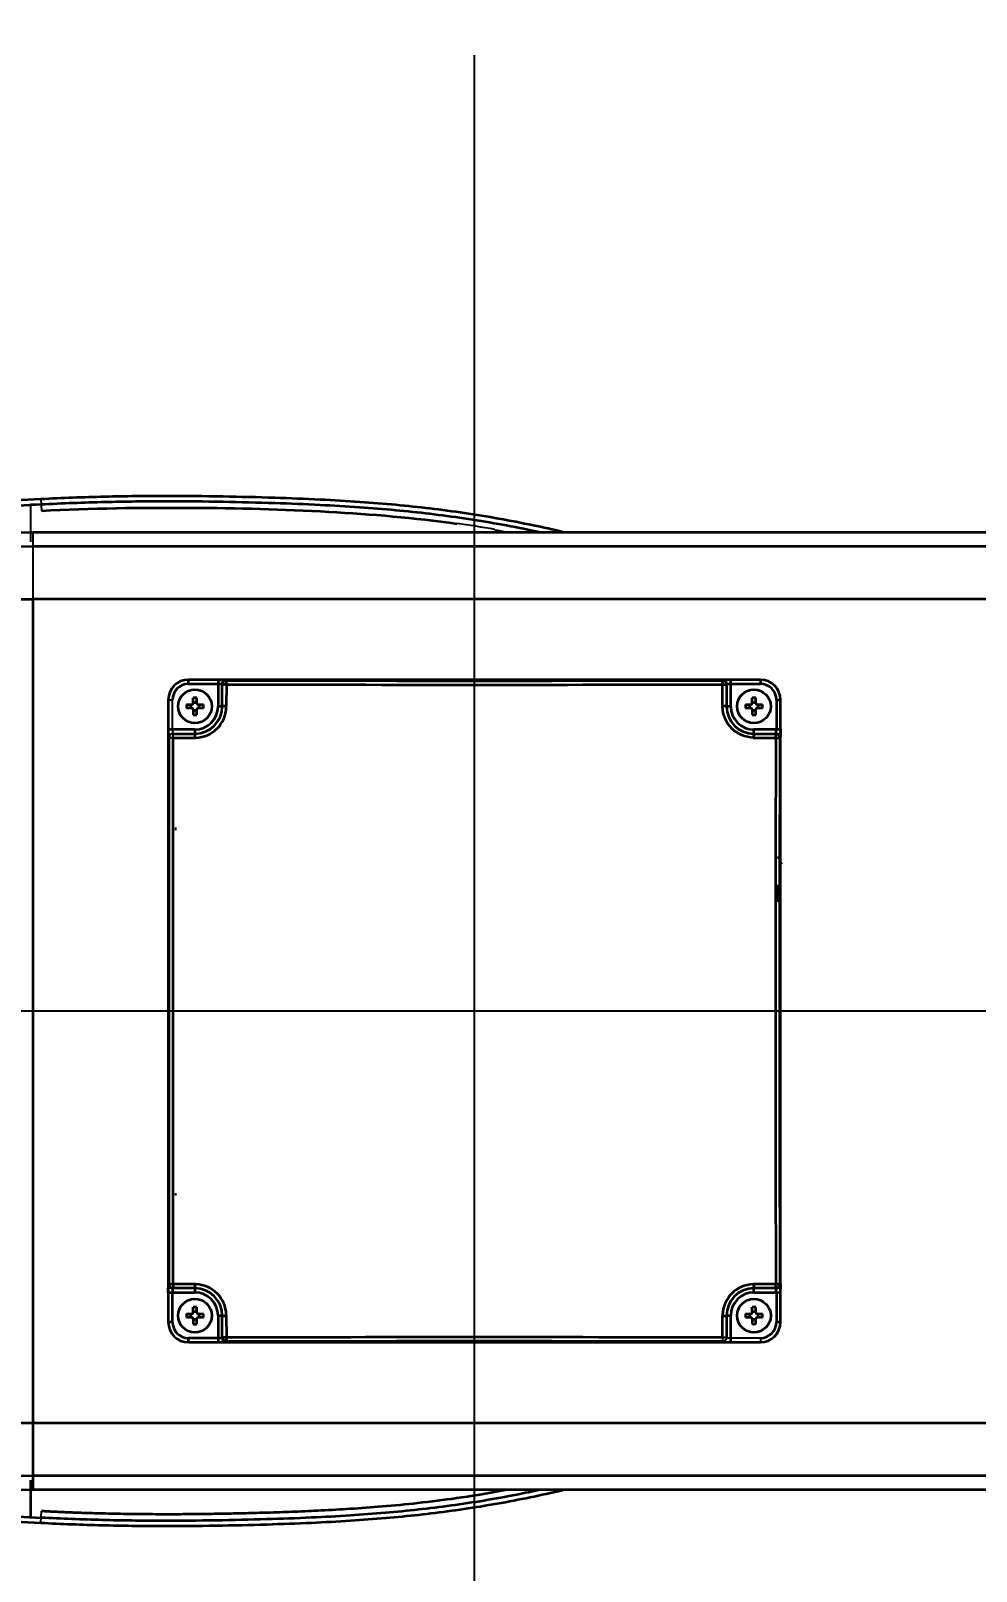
# Model space of a CAD drawing. Header units: millimetres. Extents: x 4086 to 8300, y 123 to 1549.
# Drawn here: x 6856.8 to 6907.4, y 1262 to 1344.5 of the extents above; entities that cross this region are included whole.
import ezdxf

# ---------------------------------------------------------------- set-up
doc = ezdxf.new("R2010")
doc.units = ezdxf.units.MM
doc.linetypes.add('PHANTOM', pattern=[0.8, 0.45, -0.05, 0.1, -0.05, 0.1, -0.05])
doc.layers.add('00_COMPONENTS', color=7, linetype='Continuous')
doc.layers.add('中心线', color=7, linetype='Continuous')
for name, color, linetype, lineweight in [('标注', 7, 'Continuous', 25), ('粗线', 7, 'PHANTOM', 35), ('粗线层', 7, 'Continuous', 35)]:
    doc.layers.add(name, color=color, linetype=linetype, lineweight=lineweight)
doc.styles.get("Standard").update_dxf_attribs({"font": 'simsun.ttc'})
doc.dimstyles.new('直径标注', dxfattribs={"dimtxt": 5, "dimasz": 5, "dimexe": 1.5, "dimexo": 0, "dimtad": 1, "dimtoh": 1, "dimdec": 0, "dimlfac": 10, "dimdsep": 46, "dimtxsty": 'Standard', "dimblk": '_FILLED', "dimcen": 0.09, "dimadec": 0, "dimazin": 0, "dimtol": 1, "dimtp": 0.001, "dimtm": 0.001, "dimtfac": 1, "dimtdec": 0, "dimtofl": 0, "dimtmove": 0, "dimatfit": 3, "dimldrblk": '_FILLED', "dimfxl": 1, "dimtolj": 1, "dimarcsym": 0})
doc.dimstyles.new('直线标注', dxfattribs={"dimtxt": 7, "dimasz": 3, "dimexe": 1.25, "dimexo": 0.625, "dimtad": 1, "dimlfac": 4, "dimdsep": 46, "dimtxsty": 'Standard', "dimcen": 2.5, "dimadec": 0, "dimazin": 0, "dimtm": 1e-09, "dimtfac": 1, "dimtmove": 0, "dimatfit": 3, "dimfxl": 1, "dimarcsym": 0})

# ---------------------------------------------------------------- blocks, each defined once
blk = doc.blocks.new('*D2412')
at = {"layer": 'Defpoints', "color": 0}
for p in [(6992.38, 1275.356), (6993.73, 1275.356), (6993.73, 1221.384)]:
    blk.add_point(p, dxfattribs=at)
at = {"layer": '标注', "color": 0, "linetype": 'Continuous', "lineweight": -2}
for p, q in [((6992.38, 1274.731), (6992.38, 1220.134)), ((6993.73, 1274.731), (6993.73, 1220.134)), ((6989.38, 1221.384), (6838.142, 1221.384)), ((6992.38, 1221.384), (6993.73, 1221.384)), ((6996.73, 1221.384), (6999.73, 1221.384))]:
    blk.add_line(p, q, dxfattribs=at)
at = {"layer": '标注', "color": 0}
for points in [[(6989.38, 1220.884), (6989.38, 1221.884), (6992.38, 1221.384)], [(6996.73, 1221.884), (6996.73, 1220.884), (6993.73, 1221.384)]]:
    blk.add_solid(points, dxfattribs=at)
at = {"layer": '标注', "color": 0, "insert": (6838.767, 1234.69), "char_height": 7, "attachment_point": 1}
blk.add_mtext('{\\fSource Han Sans CN Normal|b0|i0|c134|p2;%%C}6{\\H0.7x;\\S+0.012^  0;}{\\A1;\\C7;Through (locating hole\\C256;)}', dxfattribs=at)
blk = doc.blocks.new('_FILLED')
at = {"color": 0, "linetype": 'ByBlock'}
blk.add_solid([(0, 0), (-1, 0.143), (-1, -0.143)], dxfattribs=at)
blk = doc.blocks.new('*D2429')
at = {"layer": 'Defpoints', "color": 0}
for p in [(6807.452, 1312.759), (6806.958, 1312.204)]:
    blk.add_point(p, dxfattribs=at)
at = {"layer": '标注', "color": 0, "lineweight": -2}
for p in [(6810.774, 1316.495), (6906.571, 1346.269)]:
    blk.add_line(p, (6837.253, 1346.269), dxfattribs=at)
at = {"layer": '标注', "color": 0}
for p, q in [((6807.115, 1312.481), (6807.295, 1312.481)), ((6807.205, 1312.391), (6807.205, 1312.571))]:
    blk.add_line(p, q, dxfattribs=at)
at = {"layer": '标注', "color": 0, "linetype": 'ByBlock', "lineweight": -2, "xscale": 5, "yscale": 5, "zscale": 5, "rotation": 228.3520795856218}
blk.add_blockref('_FILLED', (6807.452, 1312.759), dxfattribs=at)
at = {"layer": '标注', "color": 0, "insert": (6872.225, 1351.117), "char_height": 5, "attachment_point": 5}
blk.add_mtext('\\A1;{\\H1.4x;8\\fSource Han Sans CN Normal|b0|i0|c134|p34;\\C0;×\\fSimSun|b0|i0|c134|p2;\\H1x;\\C256;M4 Depth 10}', dxfattribs=at)
blk = doc.blocks.new('*D2435')
at = {"layer": 'Defpoints', "color": 0}
for p in [(6992.805, 1309.058), (6993.305, 1307.804)]:
    blk.add_point(p, dxfattribs=at)
at = {"layer": '粗线层', "color": 0, "lineweight": -2}
for p in [(6820.467, 1370.053), (6990.953, 1313.703)]:
    blk.add_line(p, (6968.489, 1370.053), dxfattribs=at)
at = {"layer": '粗线层', "color": 0}
for p, q in [((6992.965, 1308.431), (6993.145, 1308.431)), ((6993.055, 1308.341), (6993.055, 1308.521))]:
    blk.add_line(p, q, dxfattribs=at)
at = {"layer": '粗线层', "color": 0, "linetype": 'ByBlock', "lineweight": -2, "xscale": 5, "yscale": 5, "zscale": 5, "rotation": 291.7352840088916}
blk.add_blockref('_FILLED', (6992.805, 1309.058), dxfattribs=at)
at = {"layer": '粗线层', "color": 0, "insert": (6893.961, 1377.018), "char_height": 5, "attachment_point": 5}
blk.add_mtext('\\A1;{\\fSource Han Sans CN Normal|b0|i0|c134|p2;\\H1.4x;%%C\\fSimSun|b0|i0|c134|p2;6}{\\H0.98x;\\S+0.012^  0;}{\\A1;\\H1.4x;\\C7;Through (locating hole\\C256;)}', dxfattribs=at)

msp = doc.modelspace()

# ---------------------------------------------------------------- linework, layer by layer
at = {"layer": '00_COMPONENTS', "linetype": 'Continuous'}
for p, q in [((6856.92995, 1314.0564), (6856.92995, 1317.6564)), ((6864.16564, 1308.66525), (6864.39063, 1308.66525)), ((6864.39063, 1307.0814), (6864.39063, 1308.66414)), ((6864.18953, 1306.6314), (6864.20603, 1306.6314)), ((6895.8643, 1274.49208), (6894.27995, 1274.49208)), ((6895.58348, 1275.24126), (6895.61645, 1275.24222)), ((6895.86381, 1274.49208), (6895.86381, 1274.26708)), ((6893.82995, 1274.30698), (6893.82995, 1274.29098))]:
    msp.add_line(p, q, dxfattribs=at)
for points in [[(6895.41845, 1275.24222), (6895.45142, 1275.24126), (6895.48443, 1275.24069), (6895.51745, 1275.2405)], [(6895.51745, 1275.2405), (6895.55048, 1275.24069), (6895.58348, 1275.24126)]]:
    msp.add_lwpolyline(points, dxfattribs=at)
for centre, radius, start, end in [((6872.48478, 1307.10067), 8.31924, 180.0024035, 181.3287328), ((6864.41403, 1306.63221), 0.22413, 90.0013551, 128.7923225), ((6864.32225, 1304.24621), 2.39199, 88.565574, 90.1387152), ((6893.94621, 1276.55819), 2.03482, 268.1261645, 270.0129185), ((6893.82591, 1274.54385), 0.23721, 283.1379262, 295.2820141), ((6893.83003, 1274.51604), 0.22505, 300.8236978, 327.0292876)]:
    msp.add_arc(centre, radius, start, end, dxfattribs=at)
for points, knots in [([(6864.18953, 1306.6314), (6864.16406, 1306.6314), (6864.19413, 1306.78039), (6864.16933, 1306.84069), (6864.16777, 1306.90776)], [0, 0, 0, 0, 0.27521803, 1, 1, 1, 1]), ([(6864.20603, 1306.6314), (6864.21433, 1306.63716), (6864.25475, 1306.63325), (6864.28964, 1306.63811), (6864.31646, 1306.6382)], [0, 0, 0, 0, 0.27365205, 1, 1, 1, 1]), ([(6864.23613, 1306.7439), (6864.23613, 1306.73317), (6864.24196, 1306.70863), (6864.25545, 1306.68779), (6864.26395, 1306.67696)], [0, 0, 0, 0, 0.43817507, 1, 1, 1, 1]), ([(6864.39064, 1307.0814), (6864.39064, 1307.02832), (6864.40603, 1306.97686), (6864.39156, 1306.8564), (6864.41422, 1306.8564)], [0, 0, 0, 0, 0.70083579, 1, 1, 1, 1]), ([(6864.42177, 1306.63952), (6864.42183, 1306.68004), (6864.44053, 1306.72257), (6864.40413, 1306.8276), (6864.42634, 1306.8276)], [0, 0, 0, 0, 0.64604244, 1, 1, 1, 1]), ([(6864.42634, 1306.8276), (6864.42853, 1306.8276), (6864.4259, 1306.81304), (6864.42861, 1306.80721), (6864.42897, 1306.80024)], [0, 0, 0, 0, 0.2394127, 1, 1, 1, 1]), ([(6893.83732, 1274.52197), (6893.8372, 1274.48311), (6893.82793, 1274.4251), (6893.84523, 1274.35786), (6893.83345, 1274.33916)], [0, 0, 0, 0, 0.63738421, 1, 1, 1, 1]), ([(6894.05495, 1274.53167), (6894.05495, 1274.52264), (6893.99731, 1274.53248), (6893.97393, 1274.52341), (6893.94667, 1274.52337)], [0, 0, 0, 0, 0.24881906, 1, 1, 1, 1]), ([(6894.04458, 1274.44888), (6894.04011, 1274.4356), (6894.02675, 1274.4091), (6894.00016, 1274.39408), (6893.98607, 1274.39056)], [0, 0, 0, 0, 0.4909125, 1, 1, 1, 1]), ([(6894.05338, 1274.49341), (6894.05266, 1274.48579), (6894.05065, 1274.47075), (6894.04697, 1274.45599), (6894.04458, 1274.44888)], [0, 0, 0, 0, 0.50477054, 1, 1, 1, 1]), ([(6894.05495, 1274.53167), (6894.05495, 1274.5254), (6894.05476, 1274.51263), (6894.05399, 1274.49988), (6894.05338, 1274.49341)], [0, 0, 0, 0, 0.49129991, 1, 1, 1, 1]), ([(6894.05495, 1274.51567), (6894.05495, 1274.49301), (6894.17542, 1274.50748), (6894.22687, 1274.49208), (6894.27995, 1274.49208)], [0, 0, 0, 0, 0.29916419, 1, 1, 1, 1]), ([(6893.87983, 1274.31285), (6893.87161, 1274.31094), (6893.85506, 1274.30801), (6893.83828, 1274.30698), (6893.82995, 1274.30698)], [0, 0, 0, 0, 0.50307491, 1, 1, 1, 1]), ([(6893.86467, 1274.28189), (6893.85597, 1274.28298), (6893.84713, 1274.28525), (6893.82995, 1274.28767), (6893.82995, 1274.29098)], [0, 0, 0, 0, 0.72598476, 1, 1, 1, 1]), ([(6893.83345, 1274.33916), (6893.8326, 1274.33781), (6893.83224, 1274.35386), (6893.8316, 1274.3561), (6893.83132, 1274.36225)], [0, 0, 0, 0, 0.20517081, 1, 1, 1, 1]), ([(6894.29888, 1274.26698), (6894.25387, 1274.26698), (6894.10914, 1274.26902), (6893.96372, 1274.2694), (6893.86467, 1274.28189)], [0, 0, 0, 0, 0.3107552, 1, 1, 1, 1]), ([(6893.96992, 1274.35575), (6893.9634, 1274.35057), (6893.94962, 1274.34096), (6893.93484, 1274.33297), (6893.92722, 1274.32936)], [0, 0, 0, 0, 0.49688106, 1, 1, 1, 1]), ([(6893.98607, 1274.39056), (6893.98317, 1274.38984), (6893.97711, 1274.38864), (6893.97097, 1274.38799), (6893.9678, 1274.38778)], [0, 0, 0, 0, 0.48408519, 1, 1, 1, 1])]:
    msp.add_open_spline(points, degree=3, knots=knots, dxfattribs=at)
for points in [[(6864.18953, 1306.6314), (6864.18953, 1306.69627), (6864.22305, 1306.76627), (6864.27362, 1306.8069)], [(6864.43072, 1306.8564), (6864.3558, 1306.8564), (6864.23613, 1306.81882), (6864.23613, 1306.7439)], [(6894.05495, 1274.51567), (6894.05495, 1274.47322), (6894.04192, 1274.42917), (6894.01883, 1274.39356)], [(6893.94534, 1274.32278), (6893.91108, 1274.30234), (6893.86985, 1274.29098), (6893.82995, 1274.29098)]]:
    msp.add_open_spline(points, degree=3, dxfattribs=at)
at = {"layer": '中心线'}
for p, q in [((6880.55495, 1244.68529), (6880.55495, 1343.18755)), ((6726.11978, 1292.0064), (7085.08608, 1292.0064))]:
    msp.add_line(p, q, dxfattribs=at)
at = {"layer": '中心线', "linetype": 'Continuous'}
for p, q in [((6856.80582, 1317.12936), (6856.80582, 1319.11285)), ((6857.34758, 1319.4116), (6857.37995, 1318.79381)), ((6879.60568, 1318.11907), (6879.60405, 1318.10145)), ((6881.64599, 1317.77564), (6881.64597, 1317.79359)), ((6896.7755, 1300.28184), (6897.01579, 1299.86565)), ((6896.7789, 1297.8564), (6896.7789, 1298.7564)), ((6857.34758, 1264.60119), (6857.37995, 1265.21899))]:
    msp.add_line(p, q, dxfattribs=at)
msp.add_arc((6871.28334, 1259.39285), 59.31299, 79.938188, 81.9340707, dxfattribs=at)
for points in [[(6857.36166, 1319.13404), (6857.26915, 1319.12919), (6857.08374, 1319.13138), (6856.89834, 1319.13357), (6856.80582, 1319.12873)], [(6881.64596, 1317.77564), (6881.86353, 1317.73705), (6882.0809, 1317.69729), (6882.29806, 1317.6564)], [(6864.57827, 1301.6949), (6864.57675, 1301.73877), (6864.57522, 1301.78272), (6864.57674, 1301.82659)], [(6864.57827, 1282.1199), (6864.57675, 1282.16377), (6864.57522, 1282.20772), (6864.57674, 1282.25159)], [(6856.80582, 1264.88407), (6856.89834, 1264.87923), (6857.08374, 1264.88142), (6857.26915, 1264.88361), (6857.36166, 1264.87876)]]:
    msp.add_open_spline(points, degree=3, dxfattribs=at)
at = {"layer": '粗线', "linetype": 'Continuous'}
for p, q in [((6857.34757, 1319.41161), (6754.07258, 1313.99919)), ((6778.86658, 1315.02822), (6857.36166, 1319.14198)), ((6855.77177, 1317.63618), (6856.92995, 1317.6564)), ((6856.92995, 1317.6564), (6989.45495, 1317.6564)), ((6856.25103, 1316.88631), (6856.92995, 1316.89755)), ((6856.92995, 1316.89755), (6988.6961, 1316.89755)), ((6856.25103, 1314.05149), (6856.92995, 1314.0564)), ((6987.42995, 1314.0564), (6856.92995, 1314.0564)), ((6856.92995, 1269.95885), (6856.92995, 1314.05395)), ((6865.24562, 1309.52072), (6866.82995, 1309.52072)), ((6895.86423, 1309.74572), (6865.24573, 1309.74572)), ((6865.2461, 1309.52072), (6865.2461, 1309.74572)), ((6866.82995, 1309.74572), (6866.82995, 1308.3189)), ((6867.05495, 1308.3189), (6867.05495, 1309.48113)), ((6867.27339, 1309.49083), (6867.27179, 1308.32334)), ((6867.27995, 1309.70582), (6867.27995, 1309.72182)), ((6893.82995, 1309.72182), (6893.82995, 1309.70582)), ((6893.83811, 1308.32423), (6893.83652, 1309.49083)), ((6894.05495, 1309.48113), (6894.05495, 1308.3189)), ((6894.27995, 1308.3189), (6894.27995, 1309.74572)), ((6894.27995, 1309.52072), (6895.86404, 1309.52072)), ((6895.86381, 1309.74572), (6895.86381, 1309.52072)), ((6864.16564, 1308.66533), (6864.16554, 1276.91248)), ((6865.14077, 1308.4179), (6865.42595, 1308.4179)), ((6865.37934, 1308.2199), (6865.37934, 1308.4179)), ((6865.52642, 1308.77154), (6865.49345, 1308.77058)), ((6865.49345, 1308.4854), (6865.49345, 1308.77058)), ((6865.49345, 1308.53201), (6865.69145, 1308.53201)), ((6865.69145, 1308.4854), (6865.69145, 1308.77058)), ((6865.75895, 1308.4179), (6866.04414, 1308.4179)), ((6865.80556, 1308.4179), (6865.80556, 1308.2199)), ((6866.04509, 1308.38493), (6866.04414, 1308.4179)), ((6867.05495, 1308.3189), (6866.82995, 1308.3189)), ((6894.27995, 1308.3189), (6894.05495, 1308.3189)), ((6895.06577, 1308.4179), (6895.35095, 1308.4179)), ((6895.30434, 1308.2199), (6895.30434, 1308.4179)), ((6895.45142, 1308.77154), (6895.41845, 1308.77058)), ((6895.41845, 1308.4854), (6895.41845, 1308.77058)), ((6895.41845, 1308.53201), (6895.61645, 1308.53201)), ((6895.61645, 1308.4854), (6895.61645, 1308.77058)), ((6895.68395, 1308.4179), (6895.96914, 1308.4179)), ((6895.73056, 1308.4179), (6895.73056, 1308.2199)), ((6895.97009, 1308.38493), (6895.96914, 1308.4179)), ((6896.71927, 1308.66555), (6896.71927, 1307.0814)), ((6896.71927, 1308.66525), (6896.94427, 1308.66525)), ((6896.94427, 1275.34748), (6896.94427, 1308.6654)), ((6865.13982, 1308.25287), (6865.14077, 1308.2199)), ((6865.42595, 1308.2199), (6865.14077, 1308.2199)), ((6865.49345, 1308.1524), (6865.49345, 1307.86722)), ((6865.69145, 1308.10579), (6865.49345, 1308.10579)), ((6865.65848, 1307.86626), (6865.69145, 1307.86722)), ((6865.69145, 1307.86722), (6865.69145, 1308.1524)), ((6866.04414, 1308.2199), (6865.75895, 1308.2199)), ((6895.06482, 1308.25287), (6895.06577, 1308.2199)), ((6895.35095, 1308.2199), (6895.06577, 1308.2199)), ((6895.41845, 1308.1524), (6895.41845, 1307.86722)), ((6895.61645, 1308.10579), (6895.41845, 1308.10579)), ((6895.58348, 1307.86626), (6895.61645, 1307.86722)), ((6895.61645, 1307.86722), (6895.61645, 1308.1524)), ((6895.96914, 1308.2199), (6895.68395, 1308.2199)), ((6865.59245, 1307.0814), (6864.16564, 1307.0814)), ((6864.42177, 1306.63952), (6865.58414, 1306.63952)), ((6864.43072, 1306.8564), (6865.59245, 1306.8564)), ((6865.59245, 1307.0814), (6865.59245, 1306.8564)), ((6895.51745, 1306.8564), (6895.51745, 1307.0814)), ((6896.94427, 1307.0814), (6895.51745, 1307.0814)), ((6895.51745, 1306.8564), (6896.67918, 1306.8564)), ((6895.52576, 1306.63952), (6896.68814, 1306.63952)), ((6896.90388, 1306.6314), (6896.92037, 1306.6314)), ((6864.16548, 1276.9314), (6864.16564, 1275.34748)), ((6864.16564, 1276.9314), (6865.59245, 1276.9314)), ((6864.20603, 1277.3814), (6864.18953, 1277.3814)), ((6864.39064, 1275.34724), (6864.39064, 1276.9314)), ((6865.58414, 1277.37328), (6864.42177, 1277.37328)), ((6865.59245, 1277.1564), (6864.43072, 1277.1564)), ((6865.59245, 1277.1564), (6865.59245, 1276.9314)), ((6895.51745, 1276.9314), (6895.51745, 1277.1564)), ((6896.67918, 1277.1564), (6895.51745, 1277.1564)), ((6895.51745, 1276.9314), (6896.94427, 1276.9314)), ((6896.68814, 1277.37328), (6895.52576, 1277.37328)), ((6896.71927, 1276.9314), (6896.71927, 1275.34865)), ((6896.92037, 1277.3814), (6896.90388, 1277.3814)), ((6865.52642, 1276.14654), (6865.49345, 1276.14558)), ((6865.49345, 1275.8604), (6865.49345, 1276.14558)), ((6865.69145, 1275.8604), (6865.69145, 1276.14558)), ((6895.45142, 1276.14654), (6895.41845, 1276.14558)), ((6895.41845, 1275.8604), (6895.41845, 1276.14558)), ((6895.61645, 1275.8604), (6895.61645, 1276.14558)), ((6864.39064, 1275.34754), (6864.16564, 1275.34754)), ((6865.13982, 1275.62787), (6865.14077, 1275.5949)), ((6865.14077, 1275.7929), (6865.42595, 1275.7929)), ((6865.42595, 1275.5949), (6865.14077, 1275.5949)), ((6865.37934, 1275.5949), (6865.37934, 1275.7929)), ((6865.49345, 1275.90701), (6865.69145, 1275.90701)), ((6865.49345, 1275.5274), (6865.49345, 1275.24222)), ((6865.69145, 1275.48079), (6865.49345, 1275.48079)), ((6865.69145, 1275.24222), (6865.69145, 1275.5274)), ((6865.75895, 1275.7929), (6866.04414, 1275.7929)), ((6866.04414, 1275.5949), (6865.75895, 1275.5949)), ((6865.80556, 1275.7929), (6865.80556, 1275.5949)), ((6866.04509, 1275.75993), (6866.04414, 1275.7929)), ((6866.82995, 1275.6939), (6866.82995, 1274.26708)), ((6866.82995, 1275.6939), (6867.05495, 1275.6939)), ((6867.05495, 1274.53167), (6867.05495, 1275.6939)), ((6867.27179, 1275.68945), (6867.27339, 1274.52197)), ((6893.83652, 1274.52197), (6893.83811, 1275.68946)), ((6894.05495, 1275.6939), (6894.05495, 1274.53167)), ((6894.05495, 1275.6939), (6894.27995, 1275.6939)), ((6894.27995, 1274.26708), (6894.27995, 1275.6939)), ((6895.06482, 1275.62787), (6895.06577, 1275.5949)), ((6895.06577, 1275.7929), (6895.35095, 1275.7929)), ((6895.35095, 1275.5949), (6895.06577, 1275.5949)), ((6895.30434, 1275.5949), (6895.30434, 1275.7929)), ((6895.41845, 1275.90701), (6895.61645, 1275.90701)), ((6895.41845, 1275.5274), (6895.41845, 1275.24222)), ((6895.61645, 1275.48079), (6895.41845, 1275.48079)), ((6895.61645, 1275.24222), (6895.61645, 1275.5274)), ((6895.68395, 1275.7929), (6895.96914, 1275.7929)), ((6895.96914, 1275.5949), (6895.68395, 1275.5949)), ((6895.73056, 1275.7929), (6895.73056, 1275.5949)), ((6895.97009, 1275.75993), (6895.96914, 1275.7929)), ((6896.94427, 1275.34754), (6896.71927, 1275.34754)), ((6866.82995, 1274.49208), (6865.24584, 1274.49208)), ((6865.2461, 1274.26708), (6865.2461, 1274.49208)), ((6865.65848, 1275.24126), (6865.69145, 1275.24222)), ((6865.24573, 1274.26708), (6895.86418, 1274.26708)), ((6867.27995, 1274.29098), (6867.27995, 1274.30698)), ((6754.07258, 1270.01361), (6857.34757, 1264.60119)), ((6856.25102, 1269.95885), (6856.92995, 1269.95885)), ((6856.92995, 1266.3564), (6856.92995, 1269.9564)), ((6856.92995, 1269.9564), (6987.42995, 1269.9564)), ((6777.05863, 1269.0791), (6857.36166, 1264.87082)), ((6856.25103, 1267.12649), (6856.92995, 1267.11525)), ((6988.6961, 1267.11525), (6856.92995, 1267.11525)), ((6855.77178, 1266.37662), (6856.92995, 1266.3564)), ((6856.80582, 1264.89995), (6856.80582, 1266.88344)), ((6989.45495, 1266.3564), (6856.92995, 1266.3564))]:
    msp.add_line(p, q, dxfattribs=at)
for points in [[(6865.14077, 1308.4179), (6865.13982, 1308.38493), (6865.13924, 1308.35192), (6865.13905, 1308.3189)], [(6865.13905, 1308.3189), (6865.13924, 1308.28588), (6865.13982, 1308.25287)], [(6865.59245, 1308.7723), (6865.55943, 1308.77211), (6865.52642, 1308.77154)], [(6865.69145, 1308.77058), (6865.65848, 1308.77154), (6865.62548, 1308.77211), (6865.59245, 1308.7723)], [(6866.04414, 1308.2199), (6866.04509, 1308.25287), (6866.04566, 1308.28588), (6866.04585, 1308.3189)], [(6866.04585, 1308.3189), (6866.04566, 1308.35192), (6866.04509, 1308.38493)], [(6895.06577, 1308.4179), (6895.06482, 1308.38493), (6895.06424, 1308.35192), (6895.06405, 1308.3189)], [(6895.06405, 1308.3189), (6895.06424, 1308.28588), (6895.06482, 1308.25287)], [(6895.51745, 1308.7723), (6895.48443, 1308.77211), (6895.45142, 1308.77154)], [(6895.61645, 1308.77058), (6895.58348, 1308.77154), (6895.55048, 1308.77211), (6895.51745, 1308.7723)], [(6895.96914, 1308.2199), (6895.97009, 1308.25287), (6895.97066, 1308.28588), (6895.97085, 1308.3189)], [(6895.97085, 1308.3189), (6895.97066, 1308.35192), (6895.97009, 1308.38493)], [(6865.49345, 1307.86722), (6865.52642, 1307.86626), (6865.55943, 1307.86569), (6865.59245, 1307.8655)], [(6865.59245, 1307.8655), (6865.62548, 1307.86569), (6865.65848, 1307.86626)], [(6895.41845, 1307.86722), (6895.45142, 1307.86626), (6895.48443, 1307.86569), (6895.51745, 1307.8655)], [(6895.51745, 1307.8655), (6895.55048, 1307.86569), (6895.58348, 1307.86626)], [(6865.59245, 1276.1473), (6865.55943, 1276.14711), (6865.52642, 1276.14654)], [(6865.69145, 1276.14558), (6865.65848, 1276.14654), (6865.62548, 1276.14711), (6865.59245, 1276.1473)], [(6895.51745, 1276.1473), (6895.48443, 1276.14711), (6895.45142, 1276.14654)], [(6895.61645, 1276.14558), (6895.58348, 1276.14654), (6895.55048, 1276.14711), (6895.51745, 1276.1473)], [(6865.14077, 1275.7929), (6865.13982, 1275.75993), (6865.13924, 1275.72692), (6865.13905, 1275.6939)], [(6865.13905, 1275.6939), (6865.13924, 1275.66088), (6865.13982, 1275.62787)], [(6866.04414, 1275.5949), (6866.04509, 1275.62787), (6866.04566, 1275.66088), (6866.04585, 1275.6939)], [(6866.04585, 1275.6939), (6866.04566, 1275.72692), (6866.04509, 1275.75993)], [(6895.06577, 1275.7929), (6895.06482, 1275.75993), (6895.06424, 1275.72692), (6895.06405, 1275.6939)], [(6895.06405, 1275.6939), (6895.06424, 1275.66088), (6895.06482, 1275.62787)], [(6895.96914, 1275.5949), (6895.97009, 1275.62787), (6895.97066, 1275.66088), (6895.97085, 1275.6939)], [(6895.97085, 1275.6939), (6895.97066, 1275.72692), (6895.97009, 1275.75993)], [(6865.49345, 1275.24222), (6865.52642, 1275.24126), (6865.55943, 1275.24069), (6865.59245, 1275.2405)], [(6865.59245, 1275.2405), (6865.62548, 1275.24069), (6865.65848, 1275.24126)]]:
    msp.add_lwpolyline(points, dxfattribs=at)
for centre in [(6865.59245, 1308.3189), (6895.51745, 1308.3189), (6865.59245, 1275.6939), (6895.51745, 1275.6939)]:
    msp.add_circle(centre, 0.9, dxfattribs=at)
for centre, radius, start, end in [((6865.24667, 1308.66473), 1.08104, 90.0498762, 179.9681879), ((6865.24667, 1308.66472), 0.85606, 90.0700994, 180.0393338), ((6867.27988, 1309.49676), 0.22505, 120.8236978, 147.0293134), ((6867.16369, 1307.45451), 2.03493, 88.1262135, 90.0128708), ((6880.55495, 9016.91421), 7707.43482, 269.90126103, 270.09873897), ((6880.55502, 9013.04356), 7703.34917, 269.901263016, 270.098736046), ((6891.19532, 1309.58976), 2.64081, 358.7069405, 0.1317283), ((6893.83076, 1309.49732), 0.22413, 0.0009334, 38.7923225), ((6894.29922, 1301.42657), 8.31924, 90.0024035, 91.3287328), ((6895.86324, 1308.66472), 0.85606, 0.055338, 89.9466874), ((6895.86324, 1308.66473), 1.08104, 0.0354932, 89.9474117), ((6865.42595, 1308.4854), 0.0675, 270, 0), ((6865.59245, 1308.3189), 1.4625, 270, 0), ((6865.59245, 1308.3189), 1.2375, 270, 0), ((6865.58413, 1308.32797), 1.68846, 271.420223, 358.551585), ((6865.75895, 1308.4854), 0.0675, 180, 270), ((6865.57268, 1308.32793), 1.6999, 358.5627666, 359.845388), ((6895.62172, 1308.33626), 1.78365, 180.3867338, 181.6357734), ((6895.51745, 1308.3189), 1.4625, 180, 270), ((6895.51745, 1308.3189), 1.2375, 180, 270), ((6895.35095, 1308.4854), 0.0675, 270, 0), ((6895.68395, 1308.4854), 0.0675, 180, 270), ((6865.42595, 1308.1524), 0.0675, 0, 90), ((6865.75895, 1308.1524), 0.0675, 90, 180), ((6895.35095, 1308.1524), 0.0675, 0, 90), ((6895.68395, 1308.1524), 0.0675, 90, 180), ((-840.66526, 1292.0064), 7704.88517, 359.891244157, 0.108755843), ((-844.72732, 1292.0064), 7709.16298, 359.891244153, 0.108755847), ((6865.58417, 1308.33836), 1.69885, 269.9952529, 271.4104155), ((6895.54202, 1308.47633), 1.83688, 268.1871649, 269.5044707), ((14605.83722, 1292.0064), 7709.16297, 179.891244153, 180.108755847), ((6894.4763, 1306.74783), 2.21053, 358.2821406, 0.0189153), ((6896.69532, 1306.63148), 0.22505, 30.8236978, 57.402815), ((14601.77513, 1292.0064), 7704.88513, 179.891244157, 180.108755843), ((6864.41459, 1277.38132), 0.22505, 210.8236978, 237.402815), ((6865.58416, 1275.67282), 1.70047, 88.5907696, 90.0046413), ((6865.59245, 1275.6939), 1.4625, 0, 90), ((6865.59245, 1275.6939), 1.2375, 0, 90), ((6865.58413, 1275.68483), 1.68846, 1.4481489, 88.5797281), ((6895.52577, 1275.68483), 1.68846, 91.4202222, 178.5515844), ((6895.51745, 1275.6939), 1.4625, 90, 180), ((6895.51745, 1275.6939), 1.2375, 90, 180), ((6895.52574, 1275.67444), 1.69885, 89.995237, 91.4104147), ((6894.4763, 1277.26497), 2.21053, 359.9810847, 1.7178594), ((6896.69587, 1277.38059), 0.22413, 270.0013551, 308.7923225), ((6896.78766, 1279.76659), 2.39199, 268.565574, 270.1387152), ((6888.62512, 1276.91213), 8.31924, 0.0024035, 1.3287328), ((6865.24667, 1275.34807), 1.08104, 180.0313722, 269.9503761), ((6865.24667, 1275.34808), 0.85607, 180.0567042, 269.9445118), ((6865.42595, 1275.8604), 0.0675, 270, 0), ((6865.42595, 1275.5274), 0.0675, 0, 90), ((6865.75895, 1275.8604), 0.0675, 180, 270), ((6865.75895, 1275.5274), 0.0675, 90, 180), ((6865.57446, 1275.68488), 1.69813, 0.1542716, 1.4384551), ((6895.53722, 1275.68487), 1.6999, 178.562766, 179.845362), ((6895.35095, 1275.8604), 0.0675, 270, 0), ((6895.35095, 1275.5274), 0.0675, 0, 90), ((6895.68395, 1275.8604), 0.0675, 180, 270), ((6895.68395, 1275.5274), 0.0675, 90, 180), ((6895.86324, 1275.34807), 1.08104, 270.0496399, 359.9686629), ((6895.86323, 1275.34808), 0.85607, 270.0714066, 0.03789), ((6867.27914, 1274.51548), 0.22413, 180.0008871, 218.7923225), ((6880.55495, -6432.90142), 7707.43483, 89.90126103, 90.09873897), ((6869.91463, 1274.42304), 2.64085, 178.7069336, 180.1317236), ((6866.81068, 1282.58624), 8.31925, 270.0024031, 271.3287313), ((6867.284, 1274.54385), 0.23721, 244.7180137, 256.8621299), ((6880.55489, -6429.03076), 7703.34917, 89.901263016, 90.098736046)]:
    msp.add_arc(centre, radius, start, end, dxfattribs=at)
for points, knots in [([(6885.29663, 1317.6564), (6884.76413, 1317.78008), (6883.62504, 1318.03168), (6881.87033, 1318.37352), (6880.03457, 1318.67391), (6878.19322, 1318.91697), (6876.32406, 1319.11278), (6874.36195, 1319.27062), (6872.20353, 1319.39719), (6869.76182, 1319.49245), (6867.00845, 1319.56134), (6863.97328, 1319.5916), (6860.72063, 1319.55486), (6858.48808, 1319.47138), (6857.34757, 1319.41161)], [0.320535887, 0.320535887, 0.320535887, 0.320535887, 0.360207756, 0.405186431, 0.450254378, 0.495180729, 0.539955679, 0.586630508, 0.638020958, 0.696853038, 0.763955676, 0.837893999, 0.917118109, 1, 1, 1, 1]), ([(6857.36159, 1319.14197), (6858.49945, 1319.20161), (6860.72705, 1319.28491), (6863.97329, 1319.32158), (6867.00361, 1319.29137), (6869.75348, 1319.22257), (6872.19073, 1319.12747), (6874.34345, 1319.00123), (6876.29934, 1318.84389), (6878.16166, 1318.64879), (6879.99519, 1318.40676), (6881.82257, 1318.10774), (6883.176, 1317.84408), (6883.91998, 1317.68647), (6884.05985, 1317.6564)], [0, 0, 0, 0, 0.082884365, 0.162108261, 0.236046385, 0.303148842, 0.361980763, 0.413371074, 0.460045778, 0.504820606, 0.549746836, 0.594814662, 0.639793216, 0.650214869, 0.650214869, 0.650214869, 0.650214869]), ([(6857.37995, 1318.79381), (6860.04761, 1318.93362), (6865.18191, 1319.00905), (6872.59988, 1318.82048), (6877.33896, 1318.42293), (6879.60493, 1318.10133)], [0, 0, 0, 0, 0.36002072, 0.69154897, 1, 1, 1, 1]), ([(6866.81103, 1309.74582), (6866.85604, 1309.74582), (6867.00077, 1309.74378), (6867.14619, 1309.7434), (6867.24523, 1309.73091)], [0, 0, 0, 0, 0.31075521, 1, 1, 1, 1]), ([(6867.05495, 1309.49713), (6867.05495, 1309.51979), (6866.93449, 1309.50532), (6866.88304, 1309.52071), (6866.82995, 1309.52071)], [0, 0, 0, 0, 0.29916419, 1, 1, 1, 1]), ([(6867.05495, 1309.48113), (6867.05495, 1309.49016), (6867.11259, 1309.48032), (6867.13597, 1309.48939), (6867.16323, 1309.48943)], [0, 0, 0, 0, 0.2488189, 1, 1, 1, 1]), ([(6867.0851, 1309.59348), (6867.0851, 1309.58276), (6867.09094, 1309.55825), (6867.10444, 1309.53744), (6867.11295, 1309.52663)], [0, 0, 0, 0, 0.43802432, 1, 1, 1, 1]), ([(6867.24523, 1309.73091), (6867.25394, 1309.72982), (6867.26277, 1309.72755), (6867.27995, 1309.72513), (6867.27995, 1309.72182)], [0, 0, 0, 0, 0.72598491, 1, 1, 1, 1]), ([(6867.27258, 1309.49083), (6867.2727, 1309.52969), (6867.28197, 1309.5877), (6867.26468, 1309.65494), (6867.27646, 1309.67364)], [0, 0, 0, 0, 0.63738425, 1, 1, 1, 1]), ([(6867.27646, 1309.67364), (6867.2773, 1309.67499), (6867.27767, 1309.65894), (6867.2783, 1309.6567), (6867.27858, 1309.65055)], [0, 0, 0, 0, 0.20517075, 1, 1, 1, 1]), ([(6893.82995, 1309.72182), (6893.82995, 1309.74729), (6893.97895, 1309.71722), (6894.03925, 1309.74203), (6894.10631, 1309.74358)], [0, 0, 0, 0, 0.27521791, 1, 1, 1, 1]), ([(6893.82995, 1309.70582), (6893.8353, 1309.69733), (6893.83145, 1309.65755), (6893.83603, 1309.62255), (6893.83612, 1309.59583)], [0, 0, 0, 0, 0.2729543, 1, 1, 1, 1]), ([(6893.83732, 1309.49083), (6893.87797, 1309.49078), (6893.92066, 1309.47215), (6894.02602, 1309.50818), (6894.02602, 1309.48589)], [0, 0, 0, 0, 0.64581412, 1, 1, 1, 1]), ([(6893.94245, 1309.67572), (6893.93172, 1309.67572), (6893.90719, 1309.66989), (6893.88634, 1309.6564), (6893.87552, 1309.64791)], [0, 0, 0, 0, 0.43817504, 1, 1, 1, 1]), ([(6894.02602, 1309.48589), (6894.02602, 1309.48368), (6894.01148, 1309.48608), (6894.0056, 1309.48342), (6893.99862, 1309.48304)], [0, 0, 0, 0, 0.23990185, 1, 1, 1, 1]), ([(6894.27995, 1309.52071), (6894.22687, 1309.52071), (6894.17542, 1309.50532), (6894.05495, 1309.51979), (6894.05495, 1309.49713)], [0, 0, 0, 0, 0.70083579, 1, 1, 1, 1]), ([(6867.27258, 1308.32796), (6867.22114, 1308.32789), (6867.17385, 1308.30657), (6867.05495, 1308.34011), (6867.05495, 1308.3189)], [0, 0, 0, 0, 0.70807973, 1, 1, 1, 1]), ([(6894.05495, 1308.3189), (6894.05495, 1308.34011), (6893.93605, 1308.30657), (6893.88877, 1308.32789), (6893.83732, 1308.32796)], [0, 0, 0, 0, 0.29192031, 1, 1, 1, 1]), ([(6895.48391, 1306.64037), (6895.06646, 1306.65359), (6894.206, 1307.00692), (6893.85072, 1307.86795), (6893.8388, 1308.28535)], [0, 0, 0, 0, 0.5000507, 1, 1, 1, 1]), ([(6865.59245, 1306.8564), (6865.57135, 1306.8564), (6865.60582, 1306.73784), (6865.58421, 1306.6908), (6865.58414, 1306.63952)], [0, 0, 0, 0, 0.29157213, 1, 1, 1, 1]), ([(6895.52576, 1306.63952), (6895.52569, 1306.6908), (6895.50409, 1306.73784), (6895.53856, 1306.8564), (6895.51745, 1306.8564)], [0, 0, 0, 0, 0.70842787, 1, 1, 1, 1]), ([(6896.67918, 1306.8564), (6896.68813, 1306.8564), (6896.67744, 1306.79887), (6896.68679, 1306.77572), (6896.68683, 1306.74856)], [0, 0, 0, 0, 0.24783861, 1, 1, 1, 1]), ([(6896.68814, 1306.63952), (6896.72711, 1306.63939), (6896.78485, 1306.62948), (6896.85333, 1306.6479), (6896.87156, 1306.63526)], [0, 0, 0, 0, 0.63718371, 1, 1, 1, 1]), ([(6896.69568, 1306.8564), (6896.71834, 1306.8564), (6896.70388, 1306.97686), (6896.71927, 1307.02832), (6896.71927, 1307.0814)], [0, 0, 0, 0, 0.29916419, 1, 1, 1, 1]), ([(6896.79153, 1306.82626), (6896.78081, 1306.82626), (6896.7563, 1306.82041), (6896.73549, 1306.80691), (6896.72468, 1306.7984)], [0, 0, 0, 0, 0.43802438, 1, 1, 1, 1]), ([(6896.87156, 1306.63526), (6896.87288, 1306.63435), (6896.85695, 1306.63388), (6896.85459, 1306.63322), (6896.84843, 1306.63291)], [0, 0, 0, 0, 0.20590921, 1, 1, 1, 1]), ([(6896.92947, 1306.66612), (6896.92837, 1306.65742), (6896.92611, 1306.64858), (6896.92368, 1306.6314), (6896.92037, 1306.6314)], [0, 0, 0, 0, 0.72598476, 1, 1, 1, 1]), ([(6896.94437, 1307.10032), (6896.94437, 1307.05531), (6896.94233, 1306.91058), (6896.94195, 1306.76517), (6896.92947, 1306.66612)], [0, 0, 0, 0, 0.31075522, 1, 1, 1, 1]), ([(6864.16554, 1276.91248), (6864.16554, 1276.95749), (6864.16758, 1277.10221), (6864.16795, 1277.24763), (6864.18044, 1277.34668)], [0, 0, 0, 0, 0.31075522, 1, 1, 1, 1]), ([(6864.18044, 1277.34668), (6864.18153, 1277.35538), (6864.1838, 1277.36422), (6864.18622, 1277.3814), (6864.18953, 1277.3814)], [0, 0, 0, 0, 0.72598472, 1, 1, 1, 1]), ([(6864.23834, 1277.37754), (6864.23703, 1277.37845), (6864.25295, 1277.37892), (6864.25531, 1277.37958), (6864.26147, 1277.37989)], [0, 0, 0, 0, 0.2059092, 1, 1, 1, 1]), ([(6864.42177, 1277.37328), (6864.38279, 1277.37341), (6864.32505, 1277.38332), (6864.25658, 1277.3649), (6864.23834, 1277.37754)], [0, 0, 0, 0, 0.63718371, 1, 1, 1, 1]), ([(6864.31838, 1277.18654), (6864.3291, 1277.18654), (6864.3536, 1277.19239), (6864.37441, 1277.20589), (6864.38522, 1277.2144)], [0, 0, 0, 0, 0.43802438, 1, 1, 1, 1]), ([(6864.41422, 1277.1564), (6864.39156, 1277.1564), (6864.40603, 1277.03593), (6864.39064, 1276.98448), (6864.39064, 1276.9314)], [0, 0, 0, 0, 0.29916419, 1, 1, 1, 1]), ([(6864.42177, 1277.37328), (6864.42183, 1277.33276), (6864.44053, 1277.29023), (6864.40413, 1277.1852), (6864.42634, 1277.1852)], [0, 0, 0, 0, 0.64604244, 1, 1, 1, 1]), ([(6864.42634, 1277.1852), (6864.42853, 1277.1852), (6864.4259, 1277.19976), (6864.42861, 1277.20559), (6864.42897, 1277.21255)], [0, 0, 0, 0, 0.2394127, 1, 1, 1, 1]), ([(6865.58414, 1277.37328), (6865.58421, 1277.322), (6865.60582, 1277.27496), (6865.57135, 1277.1564), (6865.59245, 1277.1564)], [0, 0, 0, 0, 0.70842787, 1, 1, 1, 1]), ([(6895.51745, 1277.1564), (6895.53856, 1277.1564), (6895.50409, 1277.27496), (6895.52569, 1277.322), (6895.52576, 1277.37328)], [0, 0, 0, 0, 0.29157213, 1, 1, 1, 1]), ([(6896.67918, 1277.1564), (6896.68813, 1277.1564), (6896.67744, 1277.21393), (6896.68679, 1277.23708), (6896.68683, 1277.26424)], [0, 0, 0, 0, 0.24783861, 1, 1, 1, 1]), ([(6896.71927, 1276.9314), (6896.71927, 1276.98448), (6896.70388, 1277.03593), (6896.71834, 1277.1564), (6896.69568, 1277.1564)], [0, 0, 0, 0, 0.70083579, 1, 1, 1, 1]), ([(6896.90388, 1277.3814), (6896.89557, 1277.37564), (6896.85516, 1277.37955), (6896.82027, 1277.37469), (6896.79345, 1277.3746)], [0, 0, 0, 0, 0.27365205, 1, 1, 1, 1]), ([(6896.87377, 1277.2689), (6896.87377, 1277.27963), (6896.86794, 1277.30417), (6896.85445, 1277.32501), (6896.84596, 1277.33584)], [0, 0, 0, 0, 0.43817504, 1, 1, 1, 1]), ([(6896.92037, 1277.3814), (6896.94585, 1277.3814), (6896.91577, 1277.23241), (6896.94058, 1277.17211), (6896.94213, 1277.10504)], [0, 0, 0, 0, 0.27521789, 1, 1, 1, 1]), ([(6867.05495, 1275.6939), (6867.05495, 1275.67269), (6867.17385, 1275.70623), (6867.22114, 1275.68491), (6867.27258, 1275.68484)], [0, 0, 0, 0, 0.29191939, 1, 1, 1, 1]), ([(6893.83732, 1275.68484), (6893.88877, 1275.68491), (6893.93605, 1275.70623), (6894.05495, 1275.67269), (6894.05495, 1275.6939)], [0, 0, 0, 0, 0.70807977, 1, 1, 1, 1]), ([(6866.82995, 1274.49208), (6866.88304, 1274.49208), (6866.93449, 1274.50748), (6867.05495, 1274.49301), (6867.05495, 1274.51567)], [0, 0, 0, 0, 0.70083579, 1, 1, 1, 1]), ([(6867.05495, 1274.53167), (6867.05495, 1274.52582), (6867.05512, 1274.51391), (6867.05578, 1274.50201), (6867.0563, 1274.49598)], [0, 0, 0, 0, 0.49142405, 1, 1, 1, 1]), ([(6867.0563, 1274.49598), (6867.05707, 1274.48703), (6867.05935, 1274.46938), (6867.06397, 1274.45213), (6867.0671, 1274.44394)], [0, 0, 0, 0, 0.50595717, 1, 1, 1, 1]), ([(6867.0671, 1274.44394), (6867.0714, 1274.43265), (6867.08349, 1274.41055), (6867.10513, 1274.39662), (6867.11685, 1274.39262)], [0, 0, 0, 0, 0.49377533, 1, 1, 1, 1]), ([(6867.27258, 1274.52197), (6867.23194, 1274.52202), (6867.18924, 1274.54065), (6867.08391, 1274.50462), (6867.08389, 1274.52691)], [0, 0, 0, 0, 0.64580613, 1, 1, 1, 1]), ([(6867.08389, 1274.52691), (6867.08389, 1274.52912), (6867.09844, 1274.52672), (6867.10431, 1274.52938), (6867.11129, 1274.52976)], [0, 0, 0, 0, 0.23988573, 1, 1, 1, 1]), ([(6867.27995, 1274.29098), (6867.27995, 1274.26551), (6867.13096, 1274.29558), (6867.07066, 1274.27077), (6867.00359, 1274.26922)], [0, 0, 0, 0, 0.27521761, 1, 1, 1, 1]), ([(6867.11685, 1274.39262), (6867.12074, 1274.39129), (6867.12908, 1274.38912), (6867.13764, 1274.38807), (6867.14211, 1274.38778)], [0, 0, 0, 0, 0.47829018, 1, 1, 1, 1]), ([(6867.13998, 1274.35575), (6867.14651, 1274.35057), (6867.16029, 1274.34096), (6867.17507, 1274.33297), (6867.18269, 1274.32936)], [0, 0, 0, 0, 0.49688105, 1, 1, 1, 1]), ([(6867.23008, 1274.31285), (6867.23829, 1274.31094), (6867.25484, 1274.30801), (6867.27162, 1274.30698), (6867.27995, 1274.30698)], [0, 0, 0, 0, 0.5030749, 1, 1, 1, 1]), ([(6867.27995, 1274.30698), (6867.27461, 1274.31547), (6867.27846, 1274.35525), (6867.27387, 1274.39024), (6867.27379, 1274.41697)], [0, 0, 0, 0, 0.2729315, 1, 1, 1, 1]), ([(6857.34757, 1264.60119), (6858.44204, 1264.54383), (6860.58702, 1264.4623), (6863.71814, 1264.42231), (6866.65429, 1264.44565), (6869.33781, 1264.50817), (6871.7342, 1264.59433), (6873.85778, 1264.70915), (6875.77522, 1264.85191), (6877.58089, 1265.02704), (6879.34844, 1265.2428), (6881.11601, 1265.50909), (6882.87603, 1265.82939), (6884.2695, 1266.12168), (6885.07155, 1266.3041), (6885.29667, 1266.3564)], [0, 0, 0, 0, 0.079534208, 0.1557499, 0.227225211, 0.292605579, 0.350540196, 0.401236685, 0.446929351, 0.490063052, 0.532876882, 0.576137878, 0.619763249, 0.662680602, 0.67945239, 0.67945239, 0.67945239, 0.67945239]), ([(6884.0599, 1266.3564), (6883.65136, 1266.26858), (6882.65553, 1266.0637), (6881.07166, 1265.77546), (6879.31211, 1265.51038), (6877.55163, 1265.29548), (6875.75235, 1265.12096), (6873.84069, 1264.97863), (6871.72241, 1264.86409), (6869.33003, 1264.77807), (6866.64992, 1264.71562), (6863.71866, 1264.69233), (6860.59372, 1264.73225), (6858.45351, 1264.8136), (6857.36159, 1264.87083)], [0.349796355, 0.349796355, 0.349796355, 0.349796355, 0.380235726, 0.423860979, 0.467121858, 0.509935573, 0.553069158, 0.5987617, 0.649458052, 0.707392514, 0.772772705, 0.844247823, 0.92046331, 1, 1, 1, 1]), ([(6882.29853, 1266.3564), (6882.17016, 1266.33225), (6881.27232, 1266.16625), (6879.67815, 1265.9081), (6877.57745, 1265.64697), (6875.68022, 1265.4649), (6873.96195, 1265.33803), (6872.4018, 1265.2492), (6870.9803, 1265.18644), (6869.68149, 1265.1415), (6868.49251, 1265.10842), (6867.40284, 1265.08388), (6866.40318, 1265.06696), (6865.4857, 1265.05645), (6864.64382, 1265.05132), (6863.87117, 1265.05061), (6863.161, 1265.05347), (6862.50629, 1265.05922), (6861.9011, 1265.06731), (6861.34093, 1265.0773), (6860.82255, 1265.08866), (6860.34302, 1265.10094), (6859.89937, 1265.11377), (6859.48893, 1265.1271), (6859.10943, 1265.14083), (6858.759, 1265.15487), (6858.43592, 1265.16884), (6858.14296, 1265.18174), (6857.87504, 1265.19297), (6857.625, 1265.20712), (6857.46135, 1265.21791), (6857.37995, 1265.21899)], [0.390121498, 0.390121498, 0.390121498, 0.390121498, 0.399682577, 0.456957189, 0.508310542, 0.554618896, 0.59646616, 0.63443012, 0.669008853, 0.700625651, 0.729563857, 0.756080541, 0.780413608, 0.802753297, 0.823247895, 0.842043747, 0.859313738, 0.87523564, 0.889972762, 0.90362022, 0.916248401, 0.927929709, 0.938734917, 0.948739364, 0.957991136, 0.966534268, 0.974412488, 0.981663958, 0.988001609, 0.994040814, 1, 1, 1, 1])]:
    msp.add_open_spline(points, degree=3, knots=knots, dxfattribs=at)
for points in [[(6867.05495, 1309.49713), (6867.05495, 1309.53958), (6867.06799, 1309.58363), (6867.09108, 1309.61924)], [(6867.27995, 1309.70582), (6867.20498, 1309.70582), (6867.0851, 1309.66845), (6867.0851, 1309.59348)], [(6867.16456, 1309.69002), (6867.19883, 1309.71046), (6867.24006, 1309.72182), (6867.27995, 1309.72182)], [(6893.82995, 1309.72182), (6893.89482, 1309.72182), (6893.96482, 1309.68831), (6894.00545, 1309.63774)], [(6894.05495, 1309.48113), (6894.05495, 1309.55605), (6894.01738, 1309.67572), (6893.94245, 1309.67572)], [(6896.69568, 1306.8564), (6896.73767, 1306.8564), (6896.78119, 1306.84367), (6896.81657, 1306.82106)], [(6896.90388, 1306.6314), (6896.90388, 1306.70637), (6896.8665, 1306.82626), (6896.79153, 1306.82626)], [(6896.88858, 1306.74679), (6896.90901, 1306.71252), (6896.92038, 1306.6713), (6896.92038, 1306.6314)], [(6864.22133, 1277.26601), (6864.20089, 1277.30028), (6864.18953, 1277.3415), (6864.18953, 1277.3814)], [(6864.20603, 1277.3814), (6864.20603, 1277.30643), (6864.2434, 1277.18654), (6864.31838, 1277.18654)], [(6864.41422, 1277.1564), (6864.37224, 1277.1564), (6864.32871, 1277.16913), (6864.29333, 1277.19174)], [(6896.67918, 1277.1564), (6896.75411, 1277.1564), (6896.87377, 1277.19398), (6896.87377, 1277.2689)], [(6896.92038, 1277.3814), (6896.92038, 1277.31653), (6896.88686, 1277.24653), (6896.83629, 1277.2059)], [(6867.27995, 1274.29098), (6867.21509, 1274.29098), (6867.14508, 1274.32449), (6867.10445, 1274.37506)]]:
    msp.add_open_spline(points, degree=3, dxfattribs=at)

# ---------------------------------------------------------------- dimensions: what is measured, and where the dimension line sits
at = {"layer": '标注'}
dim = msp.add_diameter_dim_2p(p1=(6806.95824, 1312.20399), p2=(6807.45167, 1312.75881), text='{\\H1.4x;8\\fSource Han Sans CN Normal|b0|i0|c134|p34;\\C0;×\\fSimSun|b0|i0|c134|p2;\\H1x;\\C256;M4 Depth 10}', dimstyle='直径标注', override={"dimtxsty": 'Standard'}, dxfattribs=at)
dim.commit()
dim.dimension.update_dxf_attribs({"geometry": '*D2429', "text_midpoint": (6872.22455, 1346.26888), "dimtype": 163})
at = {"layer": '标注', "linetype": 'Continuous'}
dim = msp.add_linear_dim(base=(6993.72995, 1221.38446), p1=(6992.37995, 1275.3564), p2=(6993.72995, 1275.3564), text='{\\fSource Han Sans CN Normal|b0|i0|c134|p2;%%C}6{\\H0.7x;\\S+0.012^  0;}{\\A1;\\C7;Through (locating hole\\C256;)}', dimstyle='直线标注', override={"dimtxsty": 'Standard'}, dxfattribs=at)
dim.commit()
dim.dimension.update_dxf_attribs({"geometry": '*D2412', "text_midpoint": (6912.26094, 1221.38446), "dimtype": 160})
at = {"layer": '粗线层'}
dim = msp.add_diameter_dim_2p(p1=(6993.30492, 1307.80439), p2=(6992.80499, 1309.05841), text='{\\fSource Han Sans CN Normal|b0|i0|c134|p2;\\H1.4x;%%C\\fSimSun|b0|i0|c134|p2;6}{\\H0.98x;\\S+0.012^  0;}{\\A1;\\H1.4x;\\C7;Through (locating hole\\C256;)}', dimstyle='直径标注', override={"dimtxsty": 'Standard'}, dxfattribs=at)
dim.commit()
dim.dimension.update_dxf_attribs({"geometry": '*D2435', "text_midpoint": (6893.96135, 1370.05289), "dimtype": 163})

doc.saveas('drawing.dxf')
